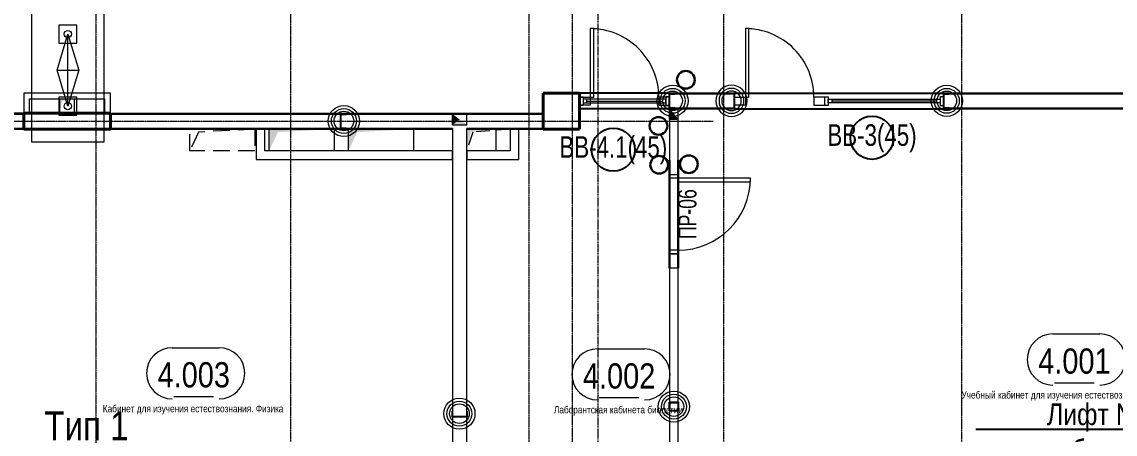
# Model space of a CAD drawing. Header units: millimetres. Extents: x -65509 to 912790, y 446 to 713294.
# Drawn here: x 465074 to 480226, y 509741 to 515462 of the extents above; entities that cross this region are included whole.
import ezdxf
from ezdxf import colors
from ezdxf.entities.mleader import LeaderData, LeaderLine
from ezdxf.enums import TextEntityAlignment as Align
from ezdxf.math import Vec2, Vec3

# ---------------------------------------------------------------- set-up
doc = ezdxf.new("R2010")
doc.units = ezdxf.units.MM
for name, pattern in [('CENTER2', [28.575, 19.05, -3.175, 3.175, -3.175]), ('DASHED', [19.05, 12.7, -6.35]), ('HIDDEN', [9.525, 6.35, -3.175]), ('HIDDEN2', [4.7625, 3.175, -1.5875])]:
    doc.linetypes.add(name, pattern=pattern)
doc.layers.get('Defpoints').update_dxf_attribs({"color": 250})
for name, color, linetype, lineweight in [('АИ_Текст', 250, 'Continuous', 13), ('АР_Area', 250, 'Continuous', 5), ('АР_Витраж', 250, 'Continuous', 13), ('АР_Витраж марка', 250, 'Continuous', 9), ('АР_Двери', 5, 'Continuous', 9), ('АР_Двери_витраж', 250, 'Continuous', 9), ('АР_Колонны', 250, 'Continuous', 30), ('АР_Стены ЖБ', 250, 'Continuous', 35), ('АР_Стены кирпич', 250, 'Continuous', 20), ('АР_Стены ПЕНОблок', 250, 'Continuous', 20), ('АР_Тонкая', 250, 'Continuous', 5), ('ВК_Шахты', 250, 'Continuous', 9), ('КМ_Фахверки', 250, 'Continuous', 25), ('ОВ_Классы', 250, 'Continuous', 0), ('ОВ_Отопление', 250, 'Continuous', 5), ('ОВ_Шахты', 250, 'Continuous', 5), ('Размеры зашивки ГКЛ', 250, 'Continuous', 0), ('РД_Воронки с кровли', 250, 'Continuous', 18), ('РД_Оси_100', 250, 'Continuous', 0), ('РД_проем_инж перемыч_фахверк', 250, 'Continuous', 18), ('СКУД', 250, 'Continuous', 30)]:
    doc.layers.add(name, color=color, linetype=linetype, lineweight=lineweight)
for name, color, linetype, lineweight, plot in [('АР_Делит', 250, 'Continuous', 0, False), ('РД_Проем', 250, 'Continuous', 0, False), ('РД_проем_инж перемыч_подсчет', 250, 'Continuous', 30, False)]:
    doc.layers.add(name, color=color, linetype=linetype, lineweight=lineweight, plot=plot)
doc.layers.add('РД_Витраж_вн', color=250, linetype='Continuous')
doc.layers.add('РД_Перемычка инж проемов', color=250, linetype='Continuous')
doc.styles.add('Arial0', font='arial.ttf')
doc.styles.add('Arial_09', font='ARIALN.TTF', dxfattribs={"width": 0.9})
doc.styles.add('style1', font='ARIALN.TTF')
doc.styles.add('ккк', font='isocpeur.ttf', dxfattribs={"width": 0.85, "oblique": 15})

# ---------------------------------------------------------------- blocks, each defined once
blk = doc.blocks.new('otv пунктир')
at = {"linetype": 'HIDDEN', "ltscale": 0.07}
blk.add_lwpolyline([(0, 0), (0, 1), (1, 1), (1, 0)], close=True, dxfattribs=at)
blk.add_lwpolyline([(0, 1), (0.135, 0.137), (1, 0)], dxfattribs=at)
blk = doc.blocks.new('otv')
at = {"linetype": 'Continuous'}
blk.add_lwpolyline([(0, -1), (0, 0), (1, 0), (1, -1)], close=True, dxfattribs=at)
blk.add_solid([(0, -1), (0, 0), (0.135, -0.137), (1, 0)], dxfattribs=at)
blk = doc.blocks.new('Ф_пеноблок 200')
at = {"layer": 'АР_Делит', "color": 1}
for radius in [216, 173, 136]:
    blk.add_circle((103, -42), radius, dxfattribs=at)
at = {"layer": 'КМ_Фахверки'}
blk.add_lwpolyline([(0, -75), (0, 0), (200, 0), (200, -75)], dxfattribs=at)
blk = doc.blocks.new('Ф_крпич 120')
at = {"layer": 'АР_Делит', "color": 1}
for radius in [216, 173, 136]:
    blk.add_circle((60, -60), radius, dxfattribs=at)
at = {"layer": 'КМ_Фахверки'}
blk.add_lwpolyline([(0, 0), (120, 0), (120, -120), (0, -120)], close=True, dxfattribs=at)
at = {"layer": 'КМ_Фахверки', "lineweight": 5}
blk.add_lwpolyline([(6, -6), (114, -6), (114, -114), (6, -114)], close=True, dxfattribs=at)
blk = doc.blocks.new('СОШ_2200_АР_ОСИ_М100_28.05.24')
at = {"layer": 'АР_Делит', "color": 5, "linetype": 'DASHED'}
blk.add_lwpolyline([(114955, 135155), (114955, -355), (93595.036, -355), (93595.036, 13855), (94145, 13855), (94145, 68320), (66055, 68320), (66055, 13857.73), (83455, 13857.73), (83455, -355), (45245, -355), (45245, 13145), (44695, 13145), (44695, 26755), (45245, 26755), (45245, 68320), (20455, 68320), (20455, 26755), (27955, 26755), (27955, 13145), (-355, 13145), (-355, 100855), (37145, 100855), (37145, 129155)], dxfattribs=at)
at = {"layer": 'РД_Оси_100', "linetype": 'CENTER2'}
for p, q in [((79200, -6155), (79200, 139938.679)), ((85200, -6155), (85200, 139938.679)), ((88500, -6155), (88500, 139938.679)), ((33000, 7800), (85055, 7800))]:
    blk.add_line(p, q, dxfattribs=at)
for points in [[(76500, 139938.679), (76500, -6155)], [(82500, 139938.679), (82500, -6155)], [(83100, 16208.195), (83100, -6155)]]:
    blk.add_lwpolyline(points, dxfattribs=at)
blk = doc.blocks.new('A$Cd58bfb5e')
at = {"layer": 'РД_Воронки с кровли', "lineweight": 0, "ltscale": 2}
for p, q in [((-500, 0), (0, 150)), ((500, 0), (-500, 0)), ((0, 150), (500, 0)), ((0, -150), (0, 150)), ((500, 0), (0, -150)), ((0, -150), (-500, 0))]:
    blk.add_line(p, q, dxfattribs=at)
at = {"layer": 'РД_Воронки с кровли'}
for points in [[(1000, 500), (1000, -500), (-1000, -500), (-1000, 500)], [(625, -125), (625, 125), (375, 125), (375, -125)]]:
    blk.add_lwpolyline(points, close=True, dxfattribs=at)
at = {"layer": 'РД_Воронки с кровли', "linetype": 'Continuous', "lineweight": 0}
blk.add_lwpolyline([(-625, -125), (-375, -125), (-375, 125), (-625, 125)], close=True, dxfattribs=at)
at = {"layer": 'РД_Воронки с кровли', "lineweight": 0}
for centre in [(-500, 0), (500, 0)]:
    blk.add_circle(centre, 50, dxfattribs=at)
blk = doc.blocks.new('воронки с кровли')
at = {"layer": 'РД_Воронки с кровли', "lineweight": 70, "rotation": 269.9999999999999}
blk.add_blockref('A$Cd58bfb5e', (-155340, 200783), dxfattribs=at)
blk = doc.blocks.new('MOK-МаркаПом_овал_ареал')
for p, q in [((-2.99, 3.76), (3.52, 3.76)), ((-2.75, -3), (2.75, -3))]:
    blk.add_line(p, q)
for centre, radius, start, end in [((-2.99, 0.21), 3.55, 90, 270), ((3.52, 0.21), 3.55, 270, 90), ((-7.41, 0), 7.16, 0, 0.001)]:
    blk.add_arc(centre, radius, start, end)
at = {"color": 0, "style": 'style1'}
blk.add_attdef('АР-ПОМЕЩЕНИЕ:НОМЕР', text='', height=3, dxfattribs=at).set_placement((0.26, 0), align=Align.MIDDLE)
blk = doc.blocks.new('МаркаВитража1')
at = {"layer": 'Defpoints'}
blk.add_circle((0, 0), 3, dxfattribs=at)
at = {"color": 0, "linetype": 'ByBlock', "lineweight": -2, "style": 'Arial_09', "width": 0.9}
blk.add_attdef('АР-ОКНО:НАИМЕНОВАНИЕ', text='', height=3, dxfattribs=at).set_placement((0, 0), align=Align.MIDDLE)
blk = doc.blocks.new('MOK-МаркаПеремычки')
at = {"color": 0, "style": 'ккк', "oblique": 15, "width": 0.85}
blk.add_attdef('АР-ПРОЕМ:ПЕРЕМЫЧКА', text='', height=2.5, dxfattribs=at).set_placement((0, 0), align=Align.MIDDLE)

msp = doc.modelspace()

# ---------------------------------------------------------------- hatches: boundary and pattern name
at = {"layer": 'ОВ_Отопление', "linetype": 'Continuous', "lineweight": 5}
for points in [[(474050.882, 514263.318), (474050.882, 514113.318), (474110.882, 514188.318)], [(471040.882, 514183.318), (471040.882, 514033.318), (471140.882, 514108.318)], [(471040.882, 514033.318), (471240.882, 514033.318), (471140.882, 514108.318)], [(474050.882, 514113.318), (474170.882, 514113.318), (474110.882, 514188.318)]]:
    msp.add_hatch(color=256, dxfattribs=at).paths.add_polyline_path(points, flags=0)

# ---------------------------------------------------------------- linework, layer by layer
at = {"layer": 'АР_Витраж', "linetype": 'Continuous', "lineweight": 5}
for p, q in [((472800.882, 514473.318), (474050.882, 514473.318)), ((477850.882, 514473.318), (476200.882, 514473.318)), ((472800.882, 514253.318), (474050.882, 514253.318)), ((477850.882, 514253.318), (476200.882, 514253.318))]:
    msp.add_line(p, q, dxfattribs=at)
at = {"layer": 'АР_Витраж', "linetype": 'Continuous', "lineweight": 13}
for p, q in [((472900.882, 514388.318), (472900.882, 514338.318)), ((472900.882, 514363.318), (473950.882, 514363.318)), ((473950.882, 514388.318), (473950.882, 514338.318)), ((476300.882, 514388.318), (476300.882, 514338.318)), ((477750.882, 514363.318), (476300.882, 514363.318)), ((477750.882, 514388.318), (477750.882, 514338.318))]:
    msp.add_line(p, q, dxfattribs=at)
for points in [[(472850.882, 514303.318), (472800.882, 514303.318), (472800.882, 514423.318), (472850.882, 514423.318)], [(474000.882, 514303.318), (474050.882, 514303.318), (474050.882, 514423.318), (474000.882, 514423.318)], [(476250.882, 514303.318), (476200.882, 514303.318), (476200.882, 514423.318), (476250.882, 514423.318)], [(477800.882, 514303.318), (477850.882, 514303.318), (477850.882, 514423.318), (477800.882, 514423.318)], [(472850.882, 514388.318), (472850.882, 514338.318), (474000.882, 514338.318), (474000.882, 514388.318)], [(477800.882, 514388.318), (477800.882, 514338.318), (476250.882, 514338.318), (476250.882, 514388.318)]]:
    msp.add_lwpolyline(points, close=True, dxfattribs=at)
at = {"layer": 'АР_Двери', "linetype": 'Continuous', "lineweight": 9}
for points in [[(474050.882, 513293.318), (474050.882, 513343.318), (474170.882, 513343.318), (474170.882, 513293.318)], [(474170.882, 513293.318), (474170.882, 513243.318), (475170.882, 513243.318), (475170.882, 513293.318)], [(474050.882, 512293.318), (474050.882, 512243.318), (474170.882, 512243.318), (474170.882, 512293.318)]]:
    msp.add_lwpolyline(points, close=True, dxfattribs=at)
msp.add_arc((474170.882, 513293.318), 1000, 269.9999972, 359.9999972, dxfattribs=at)
at = {"layer": 'АР_Двери_витраж', "linetype": 'Continuous', "lineweight": 9}
for points in [[(472950.882, 514418.318), (473000.882, 514418.318), (473000.882, 515368.318), (472950.882, 515368.318)], [(475100.882, 514418.318), (475150.882, 514418.318), (475150.882, 515368.318), (475100.882, 515368.318)], [(472950.882, 514308.318), (472800.882, 514308.318), (472800.882, 514418.318), (472950.882, 514418.318)], [(473900.882, 514308.318), (474050.882, 514308.318), (474050.882, 514418.318), (473900.882, 514418.318)], [(475100.882, 514308.318), (474950.882, 514308.318), (474950.882, 514418.318), (475100.882, 514418.318)], [(476050.882, 514308.318), (476200.882, 514308.318), (476200.882, 514418.318), (476050.882, 514418.318)]]:
    msp.add_lwpolyline(points, close=True, dxfattribs=at)
for centre in [(472950.882, 514418.318), (475100.882, 514418.318)]:
    msp.add_arc(centre, 950, 359.9999987, 89.9999987, dxfattribs=at)
at = {"layer": 'АР_Колонны', "linetype": 'HIDDEN2', "lineweight": 25}
for p, q in [((472300.882, 514473.318), (472800.882, 514473.318)), ((472300.882, 513973.318), (472300.882, 514473.318)), ((472300.882, 514473.318), (472800.882, 514473.318)), ((472300.882, 513973.318), (472300.882, 514473.318)), ((472800.882, 514473.318), (472800.882, 513973.318)), ((472800.882, 514473.318), (472800.882, 513973.318)), ((465100.882, 514193.318), (466300.882, 514193.318)), ((465100.882, 513973.318), (465100.882, 514193.318)), ((466300.882, 514193.318), (466300.882, 513973.318)), ((466300.882, 513973.318), (465100.882, 513973.318)), ((472800.882, 513973.318), (472300.882, 513973.318)), ((472800.882, 513973.318), (472300.882, 513973.318))]:
    msp.add_line(p, q, dxfattribs=at)
at = {"layer": 'АР_Колонны', "linetype": 'Continuous', "lineweight": 35}
for p, q in [((472300.882, 514473.318), (472300.882, 513973.318)), ((472800.882, 514473.318), (472300.882, 514473.318)), ((472300.882, 514473.318), (472300.882, 513973.318)), ((472800.882, 514473.318), (472300.882, 514473.318)), ((472800.882, 513973.318), (472800.882, 514473.318)), ((472800.882, 513973.318), (472800.882, 514473.318)), ((465100.882, 514193.318), (465100.882, 513973.318)), ((466300.882, 514193.318), (465100.882, 514193.318)), ((466300.882, 513973.318), (466300.882, 514193.318)), ((465100.882, 513973.318), (466300.882, 513973.318)), ((472300.882, 513973.318), (472800.882, 513973.318)), ((472300.882, 513973.318), (472800.882, 513973.318))]:
    msp.add_line(p, q, dxfattribs=at)
at = {"layer": 'АР_Стены ЖБ', "linetype": 'Continuous', "lineweight": 40}
for p, q in [((472300.882, 514473.318), (472300.882, 513973.318)), ((472800.882, 514473.318), (472300.882, 514473.318)), ((472300.882, 514473.318), (472300.882, 513973.318)), ((472800.882, 514473.318), (472300.882, 514473.318)), ((472800.882, 513973.318), (472800.882, 514473.318)), ((472800.882, 513973.318), (472800.882, 514473.318)), ((465100.882, 514193.318), (465100.882, 513973.318)), ((466300.882, 514193.318), (465100.882, 514193.318)), ((466300.882, 513973.318), (466300.882, 514193.318)), ((465100.882, 513973.318), (466300.882, 513973.318)), ((472300.882, 513973.318), (472800.882, 513973.318)), ((472300.882, 513973.318), (472800.882, 513973.318))]:
    msp.add_line(p, q, dxfattribs=at)
at = {"layer": 'АР_Стены кирпич', "linetype": 'Continuous', "lineweight": 20}
for p, q in [((474170.882, 514263.318), (474050.882, 514263.318)), ((474050.882, 514263.318), (474050.882, 513343.318)), ((474170.882, 513343.318), (474170.882, 514263.318)), ((468440.882, 513973.318), (468320.882, 513973.318)), ((468320.882, 513973.318), (468320.882, 513673.318)), ((468440.882, 513673.318), (468440.882, 513973.318)), ((471960.882, 513973.318), (471840.882, 513973.318)), ((471840.882, 513973.318), (471840.882, 513673.318)), ((471960.882, 513553.318), (471960.882, 513973.318)), ((468320.882, 513673.318), (468320.882, 513673.318)), ((468320.882, 513673.318), (468320.882, 513553.318)), ((471040.882, 513673.318), (468440.882, 513673.318)), ((471040.882, 513553.318), (471040.882, 513673.318)), ((471840.882, 513673.318), (471240.882, 513673.318)), ((471240.882, 513673.318), (471240.882, 513553.318)), ((468320.882, 513553.318), (471040.882, 513553.318)), ((471240.882, 513553.318), (471960.882, 513553.318)), ((471960.882, 513553.318), (471960.882, 513553.318)), ((474050.882, 513343.318), (474170.882, 513343.318)), ((474170.882, 512243.318), (474050.882, 512243.318)), ((474050.882, 512243.318), (474050.882, 506433.318)), ((474170.882, 506433.318), (474170.882, 512243.318))]:
    msp.add_line(p, q, dxfattribs=at)
at = {"layer": 'АР_Стены кирпич', "linetype": 'Continuous', "lineweight": 0}
for p, q in [((474156.248, 513543.318), (474170.882, 513543.318)), ((474170.882, 512043.318), (474050.882, 512043.318))]:
    msp.add_line(p, q, dxfattribs=at)
at = {"layer": 'АР_Стены ПЕНОблок', "linetype": 'Continuous', "lineweight": 20}
for p, q in [((465100.882, 514473.318), (465100.882, 514193.318)), ((466300.882, 514473.318), (465100.882, 514473.318)), ((466300.882, 514193.318), (466300.882, 514473.318)), ((472799.882, 514463.318), (472799.882, 514263.318)), ((472800.882, 514463.318), (472799.882, 514463.318)), ((472800.882, 514263.318), (472800.882, 514463.318)), ((474050.882, 514463.318), (474050.882, 514263.318)), ((474950.882, 514463.318), (474050.882, 514463.318)), ((474950.882, 514263.318), (474950.882, 514463.318)), ((477850.882, 514463.318), (477850.882, 514263.318)), ((483451.567, 514463.318), (477850.882, 514463.318)), ((465180.882, 514193.318), (465180.882, 514393.318)), ((465180.882, 514393.318), (466220.882, 514393.318)), ((466220.882, 514393.318), (466220.882, 514193.318)), ((472799.882, 514263.318), (472800.882, 514263.318)), ((474050.882, 514263.318), (474950.882, 514263.318)), ((477850.882, 514263.318), (483451.567, 514263.318)), ((465101.882, 514183.318), (464250.882, 514183.317)), ((465100.882, 514193.318), (465180.882, 514193.318)), ((465101.882, 513983.318), (465101.882, 514183.318)), ((466220.882, 514193.318), (466300.882, 514193.318)), ((466300.882, 514183.318), (472300.882, 514183.318)), ((466300.882, 514183.318), (466300.882, 513983.318)), ((472300.882, 513983.318), (472300.882, 514183.318)), ((464250.882, 513983.317), (465101.882, 513983.318)), ((466300.882, 513983.318), (471040.882, 513983.318)), ((471040.882, 513983.318), (471040.882, 506383.318)), ((471240.882, 506383.318), (471240.882, 513983.318)), ((471240.882, 513983.318), (472300.882, 513983.318))]:
    msp.add_line(p, q, dxfattribs=at)
at = {"layer": 'АР_Тонкая', "linetype": 'Continuous', "lineweight": 0}
for p, q in [((472799.882, 514473.318), (472799.882, 514463.318)), ((472800.882, 514473.318), (472799.882, 514473.318)), ((472799.882, 514463.318), (472800.882, 514463.318)), ((472800.882, 514463.318), (472800.882, 514473.318)), ((474050.882, 514473.318), (474050.882, 514463.318)), ((474950.882, 514473.318), (474050.882, 514473.318)), ((474050.882, 514463.318), (474950.882, 514463.318)), ((474950.882, 514463.318), (474950.882, 514473.318)), ((477850.882, 514473.318), (477850.882, 514463.318)), ((483451.567, 514473.318), (477850.882, 514473.318)), ((477850.882, 514463.318), (483451.567, 514463.318)), ((472799.882, 514263.318), (472799.882, 514253.318)), ((472800.882, 514263.318), (472799.882, 514263.318)), ((472800.882, 514253.318), (472800.882, 514263.318)), ((474050.882, 514263.318), (474050.882, 514253.318)), ((474950.882, 514263.318), (474050.882, 514263.318)), ((474950.882, 514253.318), (474950.882, 514263.318)), ((477850.882, 514263.318), (477850.882, 514253.318)), ((483451.567, 514263.318), (477850.882, 514263.318)), ((465101.882, 514193.318), (464250.882, 514193.317)), ((464250.882, 514183.317), (465101.882, 514183.318)), ((465101.882, 514183.318), (465101.882, 514193.318)), ((466300.882, 514193.318), (472300.882, 514193.318)), ((466300.882, 514193.318), (466300.882, 514183.318)), ((466300.882, 514183.318), (472300.882, 514183.318)), ((472300.882, 514183.318), (472300.882, 514193.318)), ((472799.882, 514253.318), (472800.882, 514253.318)), ((474050.882, 514253.318), (474950.882, 514253.318)), ((477850.882, 514253.318), (483451.567, 514253.318)), ((465101.882, 513983.318), (464250.882, 513983.317)), ((464250.882, 513973.317), (465101.882, 513973.318)), ((465101.882, 513973.318), (465101.882, 513983.318)), ((466300.882, 513983.318), (466300.882, 513973.318)), ((471040.882, 513983.318), (466300.882, 513983.318)), ((466300.882, 513973.318), (471040.882, 513973.318)), ((471040.882, 513973.318), (471040.882, 513983.318)), ((472300.882, 513983.318), (471240.882, 513983.318)), ((471240.882, 513983.318), (471240.882, 513973.318)), ((471240.882, 513973.318), (472300.882, 513973.318)), ((472300.882, 513973.318), (472300.882, 513983.318))]:
    msp.add_line(p, q, dxfattribs=at)
at = {"layer": 'ОВ_Отопление', "linetype": 'Continuous', "lineweight": 9}
for p, q in [((474050.882, 514113.318), (474050.882, 514263.318)), ((474050.882, 514263.318), (474170.882, 514263.318)), ((474170.882, 514113.318), (474170.882, 514263.318)), ((471040.882, 514033.318), (471040.882, 514183.318)), ((471040.882, 514183.318), (471240.882, 514183.318)), ((471240.882, 514033.318), (471240.882, 514183.318)), ((474050.882, 514113.318), (474170.882, 514113.318)), ((471040.882, 514033.318), (471240.882, 514033.318))]:
    msp.add_line(p, q, dxfattribs=at)
at = {"layer": 'РД_Витраж_вн', "linetype": 'Continuous', "lineweight": -3}
for p, q in [((474050.882, 514473.318), (472800.882, 514473.318)), ((474950.882, 514473.318), (477850.882, 514473.318)), ((474050.882, 514253.318), (472800.882, 514253.318)), ((474950.882, 514253.318), (477850.882, 514253.318))]:
    msp.add_line(p, q, dxfattribs=at)
at = {"layer": 'РД_Проем', "linetype": 'Continuous', "lineweight": 0}
for p, q in [((474050.882, 514473.318), (472800.882, 514473.318)), ((474950.882, 514473.318), (477850.882, 514473.318)), ((474050.882, 514253.318), (472800.882, 514253.318)), ((474950.882, 514253.318), (477850.882, 514253.318)), ((474050.882, 513343.318), (474050.882, 512243.318)), ((474170.882, 513343.318), (474170.882, 512243.318))]:
    msp.add_line(p, q, dxfattribs=at)
at = {"layer": 'РД_проем_инж перемыч_подсчет', "linetype": 'Continuous', "lineweight": 30}
for p, q in [((474050.882, 512043.318), (474050.882, 513543.318)), ((474170.882, 512043.318), (474170.882, 513543.318))]:
    msp.add_line(p, q, dxfattribs=at)
at = {"layer": 'РД_проем_инж перемыч_фахверк', "linetype": 'Continuous', "lineweight": 18}
for p, q in [((472800.882, 514473.318), (474050.882, 514473.318)), ((477850.882, 514473.318), (474950.882, 514473.318)), ((472800.882, 514253.318), (474050.882, 514253.318)), ((477850.882, 514253.318), (474950.882, 514253.318))]:
    msp.add_line(p, q, dxfattribs=at)
at = {"layer": 'СКУД'}
for centre in [(474276.204, 514658.176), (473896.744, 514018.422), (473906.638, 513478.804), (474317.581, 513486.999)]:
    msp.add_circle(centre, 122.942, dxfattribs=at)

# ---------------------------------------------------------------- block references
at = {"layer": 'АР_Area', "linetype": 'Continuous', "lineweight": 5}
ref = msp.add_blockref('MOK-МаркаПом_овал_ареал', (479661.405, 510755.398), dxfattribs=dict(at, xscale=100, yscale=100, zscale=100))
ref.add_attrib('АР-ПОМЕЩЕНИЕ:НОМЕР', '4.001', dxfattribs={"layer": '0', "color": 0, "height": 350, "style": 'style1'}).set_placement((479661.405, 510755.398), align=Align.MIDDLE)
ref.add_attrib('АР-ПОМЕЩЕНИЕ:НАИМЕНОВАНИЕ', 'Учебный кабинет для изучения естествознания: Биология', dxfattribs={"layer": 'Defpoints', "color": 2, "height": 100, "style": 'style1'}).set_placement((479651.99, 510274.005), align=Align.MIDDLE)
ref = msp.add_blockref('MOK-МаркаПом_овал_ареал', (467456.14, 510564.949), dxfattribs=dict(at, xscale=100, yscale=100, zscale=100))
ref.add_attrib('АР-ПОМЕЩЕНИЕ:НОМЕР', '4.003', dxfattribs={"layer": '0', "color": 0, "height": 350, "style": 'style1'}).set_placement((467456.14, 510564.949), align=Align.MIDDLE)
ref.add_attrib('АР-ПОМЕЩЕНИЕ:НАИМЕНОВАНИЕ', 'Кабинет для изучения естествознания. Физика', dxfattribs={"layer": 'Defpoints', "color": 2, "height": 100, "style": 'style1'}).set_placement((467446.724, 510083.556), align=Align.MIDDLE)
ref = msp.add_blockref('MOK-МаркаПом_овал_ареал', (473351.323, 510549.113), dxfattribs=dict(at, xscale=100, yscale=100, zscale=100))
ref.add_attrib('АР-ПОМЕЩЕНИЕ:НОМЕР', '4.002', dxfattribs={"layer": '0', "color": 0, "height": 350, "style": 'style1'}).set_placement((473351.323, 510549.113), align=Align.MIDDLE)
ref.add_attrib('АР-ПОМЕЩЕНИЕ:НАИМЕНОВАНИЕ', 'Лаборантская кабинета биологии', dxfattribs={"layer": 'Defpoints', "color": 2, "height": 100, "style": 'style1'}).set_placement((473341.908, 510067.72), align=Align.MIDDLE)
at = {"layer": 'АР_Витраж марка', "linetype": 'Continuous', "lineweight": 9, "xscale": 100, "yscale": 100, "zscale": 100}
for p, values in [((476856.267, 513854.415), {'АР-ОКНО:НАИМЕНОВАНИЕ': 'ВВ-3(45)'}), ((473270.927, 513688.317), {'АР-ОКНО:НАИМЕНОВАНИЕ': 'ВВ-4.1(45)'})]:
    msp.add_blockref('МаркаВитража1', p, dxfattribs=at).add_auto_attribs(values)
at = {"layer": 'ВК_Шахты', "xscale": 200, "yscale": 200}
msp.add_blockref('otv', (465600.882, 514393.318), dxfattribs=at)
at = {"layer": 'КМ_Фахверки'}
for p, rotation in [((474050.882, 514263.318), 90), ((477850.882, 514263.318), 90.00000000000001), ((469494.925, 513983.318), 90.00000000000001), ((471240.882, 509983.318), 180)]:
    msp.add_blockref('Ф_пеноблок 200', p, dxfattribs=dict(at, rotation=rotation))
at = {"layer": 'КМ_Фахверки', "xscale": -1, "rotation": 270}
msp.add_blockref('Ф_пеноблок 200', (474950.882, 514263.181), dxfattribs=at)
at = {"layer": 'КМ_Фахверки'}
msp.add_blockref('Ф_крпич 120', (474050.882, 510183.318), dxfattribs=at)
at = {"layer": 'ОВ_Классы', "xscale": 300, "rotation": 270}
for p, yscale in [((467400.882, 513973.318), 900), ((471240.882, 513973.318), 600)]:
    msp.add_blockref('otv пунктир', p, dxfattribs=dict(at, yscale=yscale))
at = {"layer": 'ОВ_Шахты', "yscale": 300, "zscale": 1400}
for p, xscale in [((468500.882, 513973.318), 900), ((469600.882, 513973.318), 900), ((471240.882, 513973.318), 400)]:
    msp.add_blockref('otv', p, dxfattribs=dict(at, xscale=xscale))
at = {"layer": 'РД_Воронки с кровли', "lineweight": 0}
msp.add_blockref('воронки с кровли', (621051.707, 314010.479), dxfattribs=at)
at = {"layer": 'РД_Оси_100'}
msp.add_blockref('СОШ_2200_АР_ОСИ_М100_28.05.24', (389600.882, 506283.318), dxfattribs=at)
at = {"layer": 'РД_Перемычка инж проемов', "linetype": 'Continuous', "lineweight": -3}
ref = msp.add_blockref('MOK-МаркаПеремычки', (474298.315, 512794.48, 200), dxfattribs=dict(at, xscale=100, yscale=100, zscale=100, rotation=89.99999999999997))
ref.add_attrib('АР-ПРОЕМ:ПЕРЕМЫЧКА', 'ПР-06', dxfattribs={"layer": '0', "color": 0, "height": 250, "rotation": 90, "style": 'Arial0', "width": 0.7}).set_placement((474298.315, 512794.48, 200), align=Align.MIDDLE)

# ---------------------------------------------------------------- leaders
at = {"layer": 'АИ_Текст', "lineweight": 5}
ml = msp.add_multileader_mtext('Standard', dxfattribs=at)
ml.set_content('Лифт №3\\Pкабина 2100х1100х2200h\\PQ=1000 кг', color=256, style='style1')
ml.set_leader_properties(color=256)
ml.build(insert=Vec2(0, 0))
ml.multileader.update_dxf_attribs({"has_dogleg": 0, "text_left_attachment_type": 6, "text_right_attachment_type": 6, "arrow_head_size": 300, "scale": 100})
ctx = ml.context
ctx.base_point, ctx.scale, ctx.char_height, ctx.arrow_head_size, ctx.landing_gap_size, ctx.plane_origin, ctx.plane_x_axis, ctx.plane_y_axis = Vec3(479230.668, 509806.659), 100, 300, 300, 50, Vec3(491086.252, 514468.768), Vec3(1, 0.00000001), Vec3(-0.00000001, 1)
ctx.left_attachment, ctx.right_attachment = 6, 6
notes = []
notes.append((ctx, [(0, (1, 1, 0), (484119.481, 509806.659), (-1, -0.00000001), 800, [(0, [(484644.29, 511083.318)], 0, [])])]))
ctx.mtext.insert, ctx.mtext.text_direction, ctx.mtext.rotation, ctx.mtext.flow_direction = Vec3(479280.668, 510166.659), Vec3(1, 0.00000001), 0.00000001, 5
at = {"layer": 'Размеры зашивки ГКЛ'}
ml = msp.add_multileader_mtext('Standard', dxfattribs=at)
ml.set_content('\\pxsm1;Тип 1 ', color=(0, 0, 138), style='style1')
ml.set_leader_properties(color=256, linetype='ByLayer', lineweight=9)
ml.build(insert=Vec2(0, 0))
ml.multileader.update_dxf_attribs({"has_dogleg": 0, "text_left_attachment_type": 6, "text_right_attachment_type": 6, "text_bottom_attachment_type": 10, "dogleg_length": 25, "arrow_head_size": 400})
ctx = ml.context
ctx.base_point, ctx.char_height, ctx.arrow_head_size, ctx.landing_gap_size, ctx.plane_origin = Vec3(465335.882, 509577.591), 400, 400, 50, Vec3(458476.694, 515650.405)
ctx.left_attachment, ctx.right_attachment, ctx.top_attachment = 6, 6, 10
notes.append((ctx, [(0, (1, 1, 0), (465310.882, 509577.591), (1, 0), 25, [(1, [(465339.3, 506653.926)], 0, [])])]))
ctx.mtext.insert, ctx.mtext.width, ctx.mtext.defined_height, ctx.mtext.line_spacing_factor, ctx.mtext.flow_direction = Vec3(465385.882, 510057.591), 1668.44707, 600, 0.3, 5
at = {"layer": 'РД_Воронки с кровли', "lineweight": 70}
ml = msp.add_multileader_mtext('Standard', dxfattribs=at)
ml.set_content('ВК_Под потолком 4 этажа уйдет в с.у. соседний. ниже опускать не надо.', color=256, style='style1')
ml.set_leader_properties(color=256)
ml.build(insert=Vec2(0, 0))
ml.multileader.update_dxf_attribs({"has_dogleg": 0, "text_left_attachment_type": 6, "text_right_attachment_type": 6, "arrow_head_size": 500, "scale": 100})
ctx = ml.context
ctx.base_point, ctx.scale, ctx.char_height, ctx.arrow_head_size, ctx.landing_gap_size, ctx.plane_origin, ctx.plane_x_axis, ctx.plane_y_axis = Vec3(429148.836, 512235.06), 100, 300, 500, 50, Vec3(404115.306, 502377.96), Vec3(1, 0.00000001), Vec3(-0.00000001, 1)
ctx.left_attachment, ctx.right_attachment = 6, 6
notes.append((ctx, [(0, (1, 1, 0), (433647.763, 512235.06), (-1, -0.00000001), 8, [(1, [(442100.882, 518063.32)], 0, [])])]))
ctx.mtext.insert, ctx.mtext.text_direction, ctx.mtext.rotation, ctx.mtext.width, ctx.mtext.defined_height, ctx.mtext.flow_direction = Vec3(429200.882, 512623.259), Vec3(1, 0.00000001), 0.00000001, 4538.94863, 395.157, 5
for ctx, leaders in notes:
    for number, flags, end, landing, length, lines in leaders:
        leader = LeaderData()
        leader.index, (leader.has_last_leader_line, leader.has_dogleg_vector, leader.attachment_direction) = number, flags
        leader.last_leader_point, leader.dogleg_vector, leader.dogleg_length = Vec3(end), Vec3(landing), length
        for number, points, colour, breaks in lines:
            line = LeaderLine()
            line.index, line.vertices, line.color, line.breaks = number, Vec3.list(points), colors.encode_raw_color(colour), breaks
            leader.lines.append(line)
        ctx.leaders.append(leader)

doc.saveas('drawing.dxf')
